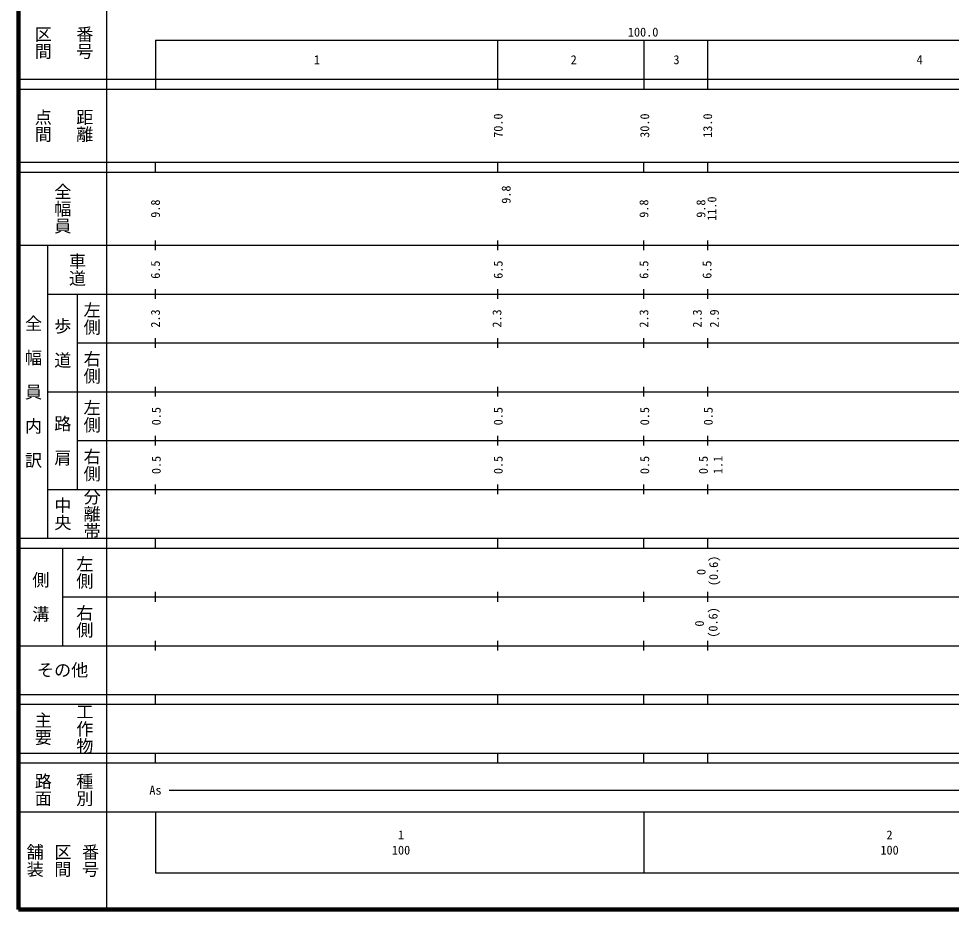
# Model space of a CAD drawing. Units: millimetres, scale not verified. Extents: x 40000 to 680000, y 20000 to 380000.
# Drawn here: x 40000 to 230942, y 20000 to 202409 of the extents above; entities that cross this region are included whole.
import ezdxf
from ezdxf.enums import TextEntityAlignment as Align

# ---------------------------------------------------------------- set-up
doc = ezdxf.new("R2010")
doc.units = ezdxf.units.MM
doc.header["$LTSCALE"] = 1000
doc.layers.add('M-TTL', color=2, linetype='Continuous', lineweight=140)
doc.layers.add('M-TTL-BAND', color=7, linetype='Continuous', lineweight=25)
doc.styles.add('@ＭＳ ゴシック', font='')
doc.styles.add('ＭＳ ゴシック', font='')
doc.styles.get('@ＭＳ ゴシック').set_extended_font_data('@MS Gothic')
doc.styles.get('ＭＳ ゴシック').set_extended_font_data('MS Gothic')

msp = doc.modelspace()

# ---------------------------------------------------------------- linework, layer by layer
at = {"layer": 'M-TTL'}
for p, q in [((40000, 380000), (40000, 20000)), ((40000, 20000), (680000, 20000))]:
    msp.add_line(p, q, dxfattribs=at)
at = {"layer": 'M-TTL-BAND'}
for p, q in [((58000, 370000), (58000, 20000)), ((68000, 198000), (579000, 198000)), ((68000, 198000), (68000, 188000)), ((138000, 198000), (138000, 188000)), ((168000, 198000), (168000, 188000)), ((181000, 198000), (181000, 188000)), ((40000, 190000), (579000, 190000)), ((40000, 188000), (579000, 188000)), ((40000, 173000), (579000, 173000)), ((68000, 171000), (68000, 173000)), ((138000, 173000), (138000, 171000)), ((168000, 171000), (168000, 173000)), ((181000, 173000), (181000, 171000)), ((40000, 171000), (579000, 171000)), ((68000, 155000), (68000, 157000)), ((138000, 157000), (138000, 155000)), ((168000, 155000), (168000, 157000)), ((181000, 157000), (181000, 155000)), ((40000, 156000), (579000, 156000)), ((46000, 96000), (46000, 156000)), ((46000, 146000), (579000, 146000)), ((52000, 146000), (52000, 106000)), ((68000, 145000), (68000, 147000)), ((138000, 147000), (138000, 145000)), ((168000, 145000), (168000, 147000)), ((181000, 147000), (181000, 145000)), ((52000, 136000), (579000, 136000)), ((68000, 135000), (68000, 137000)), ((138000, 137000), (138000, 135000)), ((168000, 135000), (168000, 137000)), ((181000, 137000), (181000, 135000)), ((68000, 125000), (68000, 127000)), ((138000, 127000), (138000, 125000)), ((168000, 125000), (168000, 127000)), ((181000, 127000), (181000, 125000)), ((46000, 126000), (579000, 126000)), ((68000, 115000), (68000, 117000)), ((138000, 117000), (138000, 115000)), ((168000, 115000), (168000, 117000)), ((181000, 117000), (181000, 115000)), ((52000, 116000), (579000, 116000)), ((68000, 105000), (68000, 107000)), ((138000, 107000), (138000, 105000)), ((168000, 105000), (168000, 107000)), ((181000, 107000), (181000, 105000)), ((46000, 106000), (579000, 106000)), ((40000, 96000), (579000, 96000)), ((68000, 94000), (68000, 96000)), ((138000, 96000), (138000, 94000)), ((168000, 94000), (168000, 96000)), ((181000, 96000), (181000, 94000)), ((40000, 94000), (579000, 94000)), ((49000, 94000), (49000, 74000)), ((68000, 83000), (68000, 85000)), ((138000, 85000), (138000, 83000)), ((168000, 83000), (168000, 85000)), ((181000, 85000), (181000, 83000)), ((49000, 84000), (579000, 84000)), ((68000, 73000), (68000, 75000)), ((138000, 75000), (138000, 73000)), ((168000, 73000), (168000, 75000)), ((181000, 75000), (181000, 73000)), ((40000, 74000), (579000, 74000)), ((40000, 64000), (579000, 64000)), ((68000, 62000), (68000, 64000)), ((138000, 64000), (138000, 62000)), ((168000, 62000), (168000, 64000)), ((181000, 64000), (181000, 62000)), ((40000, 62000), (579000, 62000)), ((40000, 52000), (579000, 52000)), ((68000, 50000), (68000, 52000)), ((138000, 52000), (138000, 50000)), ((168000, 50000), (168000, 52000)), ((181000, 52000), (181000, 50000)), ((40000, 50000), (579000, 50000)), ((70805, 44406), (528064, 44406)), ((40000, 40000), (579000, 40000)), ((68000, 40000), (68000, 27500)), ((168000, 40000), (168000, 27500)), ((68000, 27500), (579000, 27500))]:
    msp.add_line(p, q, dxfattribs=at)

# ---------------------------------------------------------------- texts
for s, height, rotation, style, p in [('区間', 2566, 270, '@ＭＳ ゴシック', (45000, 197500)), ('番号', 2566, 270, '@ＭＳ ゴシック', (53500, 197500)), ('点間', 2566, 270, '@ＭＳ ゴシック', (45000, 180500)), ('距離', 2566, 270, '@ＭＳ ゴシック', (53500, 180500)), ('70.0', 1833, 90, 'ＭＳ ゴシック', (138166, 180500)), ('30.0', 1833, 90, 'ＭＳ ゴシック', (168166, 180500)), ('13.0', 1833, 90, 'ＭＳ ゴシック', (181043, 180500)), ('全幅員', 2566, 270, '@ＭＳ ゴシック', (49000, 163500)), ('9.8', 1833, 90, 'ＭＳ ゴシック', (139791, 166372)), ('9.8', 1833, 90, 'ＭＳ ゴシック', (67997, 163500)), ('9.8', 1833, 90, 'ＭＳ ゴシック', (167997, 163500)), ('9.8', 1833, 90, 'ＭＳ ゴシック', (179668, 163500)), ('11.0', 1833, 90, 'ＭＳ ゴシック', (181918, 163500)), ('車道', 2566, 270, '@ＭＳ ゴシック', (52000, 151000)), ('6.5', 1833, 90, 'ＭＳ ゴシック', (67997, 151000)), ('6.5', 1833, 90, 'ＭＳ ゴシック', (138166, 151000)), ('6.5', 1833, 90, 'ＭＳ ゴシック', (167997, 151000)), ('6.5', 1833, 90, 'ＭＳ ゴシック', (180918, 151000)), ('左側', 2566, 270, '@ＭＳ ゴシック', (55000, 141000)), ('全\u3000幅\u3000員\u3000内\u3000訳', 2566, 270, '@ＭＳ ゴシック', (43000, 126000)), ('2.3', 1833, 90, 'ＭＳ ゴシック', (67997, 141000)), ('2.3', 1833, 90, 'ＭＳ ゴシック', (137916, 141000)), ('2.3', 1833, 90, 'ＭＳ ゴシック', (167997, 141000)), ('2.3', 1833, 90, 'ＭＳ ゴシック', (178918, 141000)), ('2.9', 1833, 90, 'ＭＳ ゴシック', (182418, 141000)), ('歩\u3000道', 2566, 270, '@ＭＳ ゴシック', (49000, 136000)), ('右側', 2566, 270, '@ＭＳ ゴシック', (55000, 131000)), ('左側', 2566, 270, '@ＭＳ ゴシック', (55000, 121000)), ('0.5', 1833, 90, 'ＭＳ ゴシック', (68164, 121000)), ('0.5', 1833, 90, 'ＭＳ ゴシック', (138166, 121000)), ('0.5', 1833, 90, 'ＭＳ ゴシック', (168164, 121000)), ('0.5', 1833, 90, 'ＭＳ ゴシック', (181168, 121000)), ('路\u3000肩', 2566, 270, '@ＭＳ ゴシック', (49000, 116000)), ('右側', 2566, 270, '@ＭＳ ゴシック', (55000, 111000)), ('0.5', 1833, 90, 'ＭＳ ゴシック', (68166, 111000)), ('0.5', 1833, 90, 'ＭＳ ゴシック', (138166, 111000)), ('0.5', 1833, 90, 'ＭＳ ゴシック', (168166, 111000)), ('0.5', 1833, 90, 'ＭＳ ゴシック', (180168, 111000)), ('1.1', 1833, 90, 'ＭＳ ゴシック', (183168, 111000)), ('分離帯', 2566, 270, '@ＭＳ ゴシック', (55000, 101000)), ('中央', 2566, 270, '@ＭＳ ゴシック', (49000, 101000)), ('左側', 2566, 270, '@ＭＳ ゴシック', (53500, 89000)), ('(0.6)', 1833, 90, 'ＭＳ ゴシック', (182265, 89311)), ('側\u3000溝', 2566, 270, '@ＭＳ ゴシック', (44500, 84000)), ('0', 1833, 90, 'ＭＳ ゴシック', (179710, 89089)), ('右側', 2566, 270, '@ＭＳ ゴシック', (53500, 79000)), ('(0.6)', 1833, 90, 'ＭＳ ゴシック', (182154, 78755)), ('0', 1833, 90, 'ＭＳ ゴシック', (179376, 78533)), ('工作物', 2566, 270, '@ＭＳ ゴシック', (53500, 57000)), ('主要', 2566, 270, '@ＭＳ ゴシック', (45000, 57000)), ('路面', 2566, 270, '@ＭＳ ゴシック', (45000, 44500)), ('種別', 2566, 270, '@ＭＳ ゴシック', (53500, 44500)), ('舗装', 2566, 270, '@ＭＳ ゴシック', (43333, 30000)), ('区間', 2566, 270, '@ＭＳ ゴシック', (49000, 30000)), ('番号', 2566, 270, '@ＭＳ ゴシック', (54667, 30000))]:
    msp.add_text(s, height=height, rotation=rotation, dxfattribs=dict(at, style=style)).set_placement(p, align=Align.MIDDLE_CENTER)
at = {"layer": 'M-TTL-BAND', "style": 'ＭＳ ゴシック'}
msp.add_text('100.0', height=1833, dxfattribs=at).set_placement((167844, 198195), align=Align.BOTTOM_CENTER)
for s, height, p in [('1', 1833, (101059, 194000)), ('2', 1833, (153634, 194000)), ('3', 1833, (174671, 194000)), ('4', 1833, (224439, 194000)), ('その他', 2566, (49000, 69000)), ('As', 1833, (68006, 44406)), ('1', 1833, (118288, 35238)), ('2', 1833, (218288, 35238)), ('100', 1833, (118288, 32131)), ('100', 1833, (218288, 32131))]:
    msp.add_text(s, height=height, dxfattribs=at).set_placement(p, align=Align.MIDDLE_CENTER)

doc.saveas('drawing.dxf')
